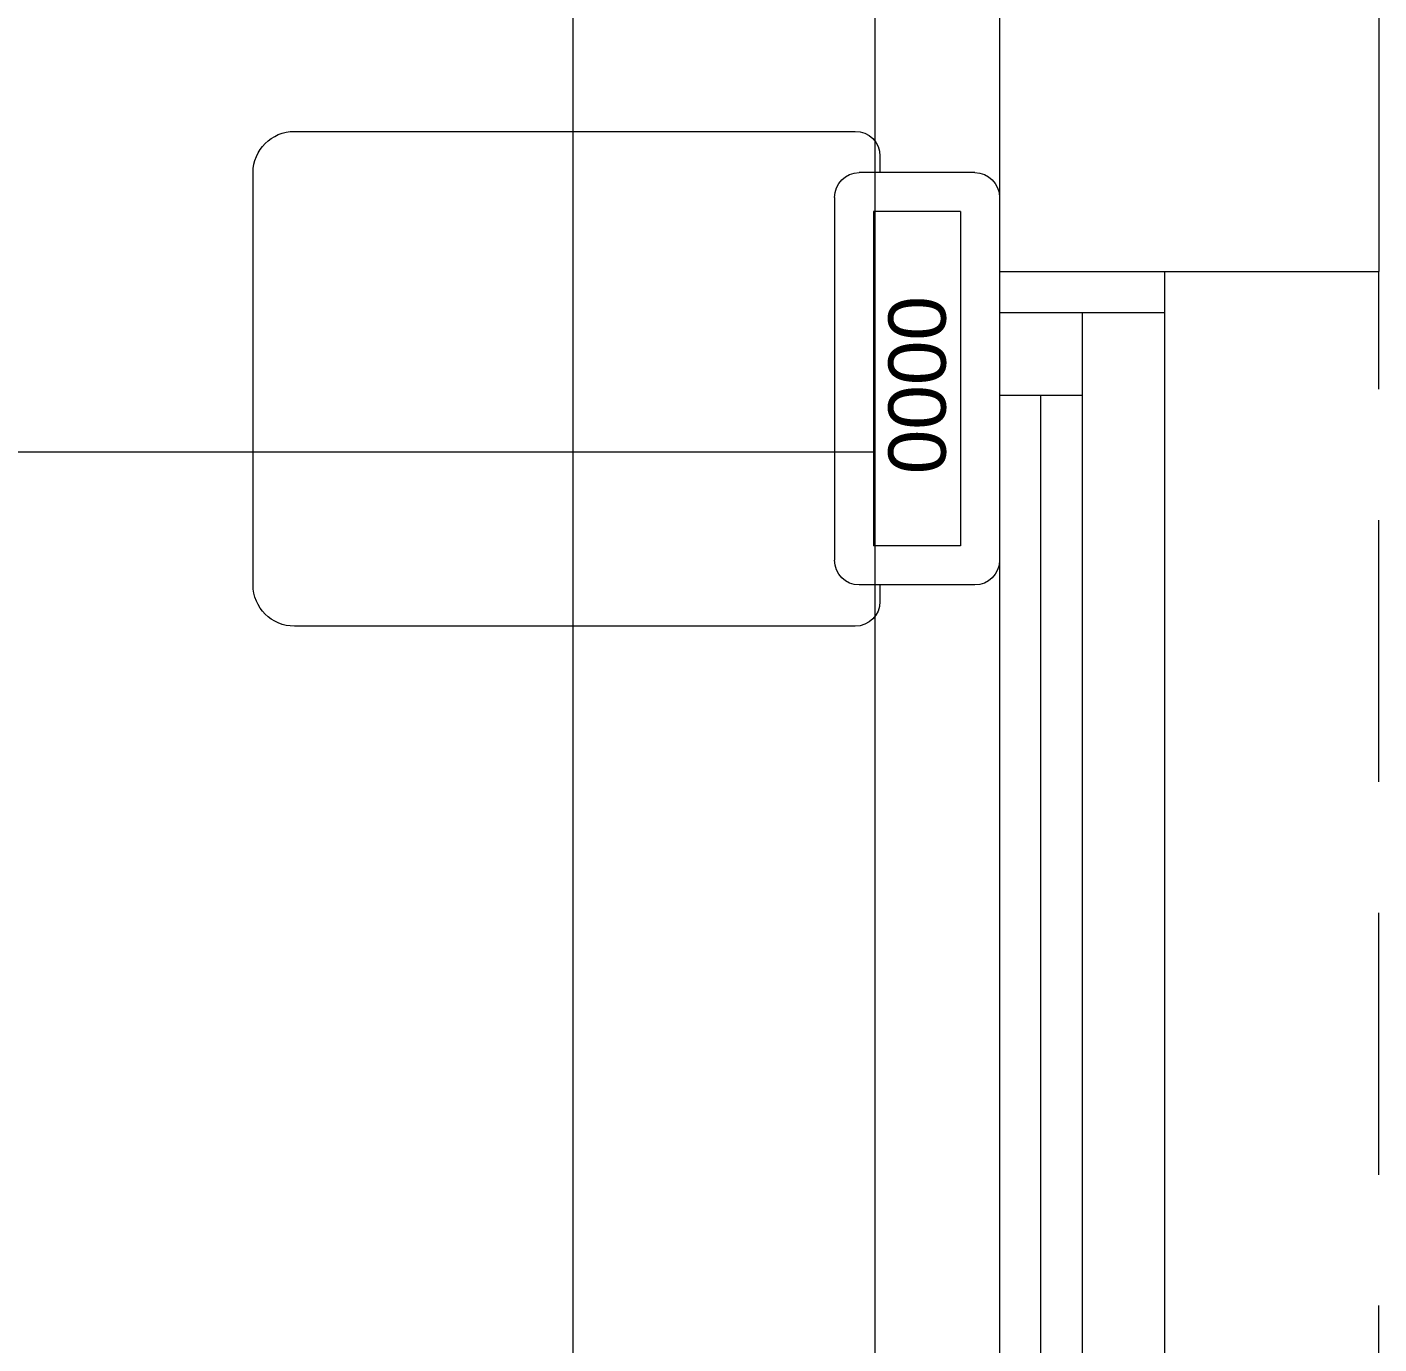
# Model space of a CAD drawing. Header units: inches. Extents: x -246178 to 57169, y -29325 to 19878.
# Drawn here: x 48228 to 49048, y -4741 to -3943 of the extents above; entities that cross this region are included whole.
import ezdxf

# ---------------------------------------------------------------- set-up
doc = ezdxf.new("R2010")
doc.units = ezdxf.units.IN
doc.header["$LTSCALE"] = 25
doc.header["$MEASUREMENT"] = 0
doc.linetypes.add('00-Ground Floor$0$HIDDEN', pattern=[9.525, 6.35, -3.175])
doc.linetypes.add('DASHDOT', pattern=[25.4, 12.7, -6.35, 0, -6.35])
doc.layers.get('0').update_dxf_attribs({"color": 8})
for name, color, linetype, lineweight in [('00-Ground Floor$0$Aluminum', 251, 'Continuous', 5), ('00-Ground Floor$0$Frame', 252, 'Continuous', 9), ('00-Ground Floor$0$LOADING', 253, 'Continuous', 5), ('00-Ground Floor$0$Proj', 251, 'Continuous', 5), ('00-Ground Floor$0$Walls', 251, 'Continuous', 5), ('E-LITE-CLNG-CNDT', 6, 'DASHDOT', 35)]:
    doc.layers.add(name, color=color, linetype=linetype, lineweight=lineweight)
doc.styles.add('00-Ground Floor$0$Standard', font='arial.ttf')

# ---------------------------------------------------------------- blocks, each defined once
blk = doc.blocks.new('00-Ground Floor$0$HF13461A-P')
at = {"layer": '00-Ground Floor$0$LOADING'}
for p, q in [((0.25794, 0.45028), (0.03794, 0.45028)), ((0.02294, 0.43528), (0.02294, 0.36528)), ((0.27294, 0.43528), (0.27294, 0.36528)), ((0.24927, 0.42662), (0.0466, 0.42662)), ((0.0466, 0.42662), (0.0466, 0.37395)), ((0.24927, 0.42662), (0.24927, 0.37395)), ((0.02294, 0.37783), (0.01294, 0.37783)), ((0.28294, 0.37783), (0.27294, 0.37783)), ((0.24927, 0.37395), (0.0466, 0.37395)), ((-0.00206, 0.36283), (-0.00206, 0.02283)), ((0.29794, 0.02283), (0.29794, 0.36283)), ((0.25794, 0.35028), (0.03794, 0.35028)), ((0.02294, -0.00217), (0.27294, -0.00217))]:
    blk.add_line(p, q, dxfattribs=at)
for centre, radius, start, end in [((0.03794, 0.43528), 0.015, 90, 180), ((0.25794, 0.43528), 0.015, 0, 90), ((0.01294, 0.36283), 0.015, 90, 180), ((0.28294, 0.36283), 0.015, 0, 90), ((0.03794, 0.36528), 0.015, 180, 270), ((0.25794, 0.36528), 0.015, 270, 0), ((0.02294, 0.02283), 0.025, 180, 270), ((0.27294, 0.02283), 0.025, 270, 0)]:
    blk.add_arc(centre, radius, start, end, dxfattribs=at)
at = {"layer": '00-Ground Floor$0$LOADING', "style": '00-Ground Floor$0$Standard'}
blk.add_text('0000', height=0.034767, dxfattribs=at).set_placement((0.09007, 0.3829))
blk = doc.blocks.new('00-Ground Floor$0$A$C33F05DA9')
at = {"color": 254, "linetype": 'Continuous'}
for p, q in [((45000, -6847.43), (45000, -2847.43)), ((41799.05, -4200), (45182.93, -4200))]:
    blk.add_line(p, q, dxfattribs=at)
at = {"color": 254}
blk.add_line((45182.93, -2847.43, 0), (45182.93, -6847.43, 0), dxfattribs=at)
blk = doc.blocks.new('00-Ground Floor$0$A$Ce9e1c4c3')
at = {"layer": '00-Ground Floor$0$Frame', "color": 254}
blk.add_blockref('00-Ground Floor$0$A$C33F05DA9', (-96440.56, 0), dxfattribs=at)
blk = doc.blocks.new('00-Ground Floor')
at = {"layer": '00-Ground Floor$0$Aluminum'}
for p, q in [((48817.93, -4090.82, 0), (48817.93, -5590.82, 0)), ((48917.93, -4090.82, 0), (48917.93, -5590.82, 0)), ((48917.93, -4115.82, 0), (48817.93, -4115.82, 0)), ((48867.93, -4115.82, 0), (48867.93, -5565.82, 0)), ((48867.93, -4165.82, 0), (48817.93, -4165.82, 0)), ((48842.93, -5515.82, 0), (48842.93, -4165.82, 0))]:
    blk.add_line(p, q, dxfattribs=at)
at = {"layer": '00-Ground Floor$0$Proj', "linetype": '00-Ground Floor$0$HIDDEN'}
blk.add_line((49047.93, -5590.82, 0), (49047.93, -4090.82, 0), dxfattribs=at)
at = {"layer": '00-Ground Floor$0$Walls'}
for p, q in [((49047.93, -2747.43, 0), (49047.93, -4090.82, 0)), ((48817.93, -2847.43, 0), (48817.93, -4090.82, 0)), ((48817.93, -4090.82, 0), (49047.93, -4090.82, 0))]:
    blk.add_line(p, q, dxfattribs=at)
at = {"color": 254}
blk.add_blockref('00-Ground Floor$0$A$Ce9e1c4c3', (100000, 0), dxfattribs=at)
at = {"layer": '00-Ground Floor$0$LOADING', "lineweight": 0, "xscale": -1000, "yscale": 1000, "zscale": 1000, "rotation": 270}
blk.add_blockref('00-Ground Floor$0$HF13461A-P', (48367.64, -4303.71, 0), dxfattribs=at)

msp = doc.modelspace()

# ---------------------------------------------------------------- block references
at = {"layer": 'E-LITE-CLNG-CNDT'}
msp.add_blockref('00-Ground Floor', (0, 0), dxfattribs=at)

doc.saveas('drawing.dxf')
